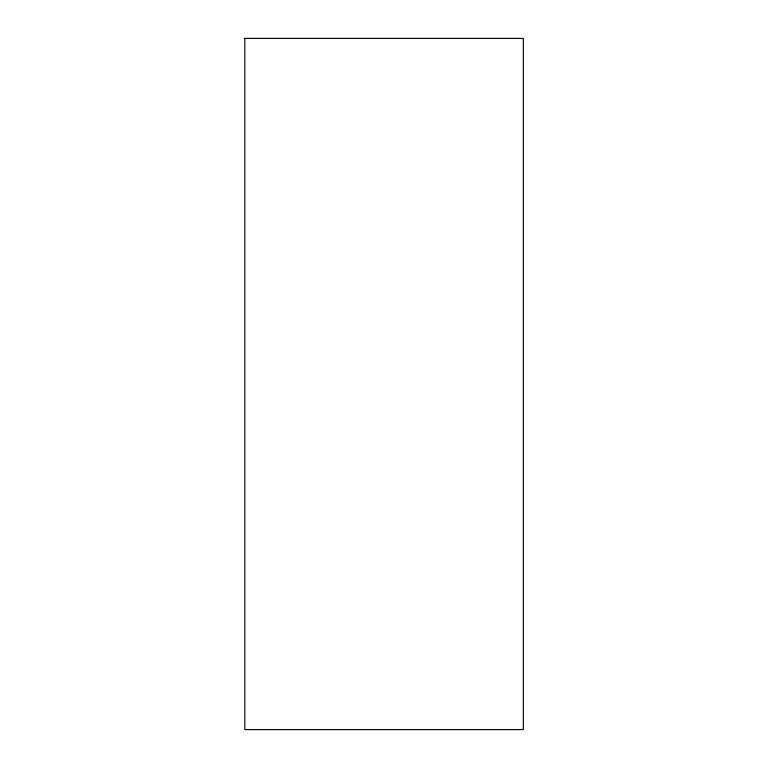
<?xml version="1.0" encoding="UTF-8"?>
<svg xmlns="http://www.w3.org/2000/svg" width="768" height="768" viewBox="0 0 768 768"><rect width="100%" height="100%" fill="white"/><g stroke="black" fill="none" stroke-linecap="round" stroke-linejoin="round"><path stroke-width="1.15" d="M244.8 38.4L244.8 729.6L523.354 729.6L523.354 38.4L244.8 38.4"/></g></svg>
